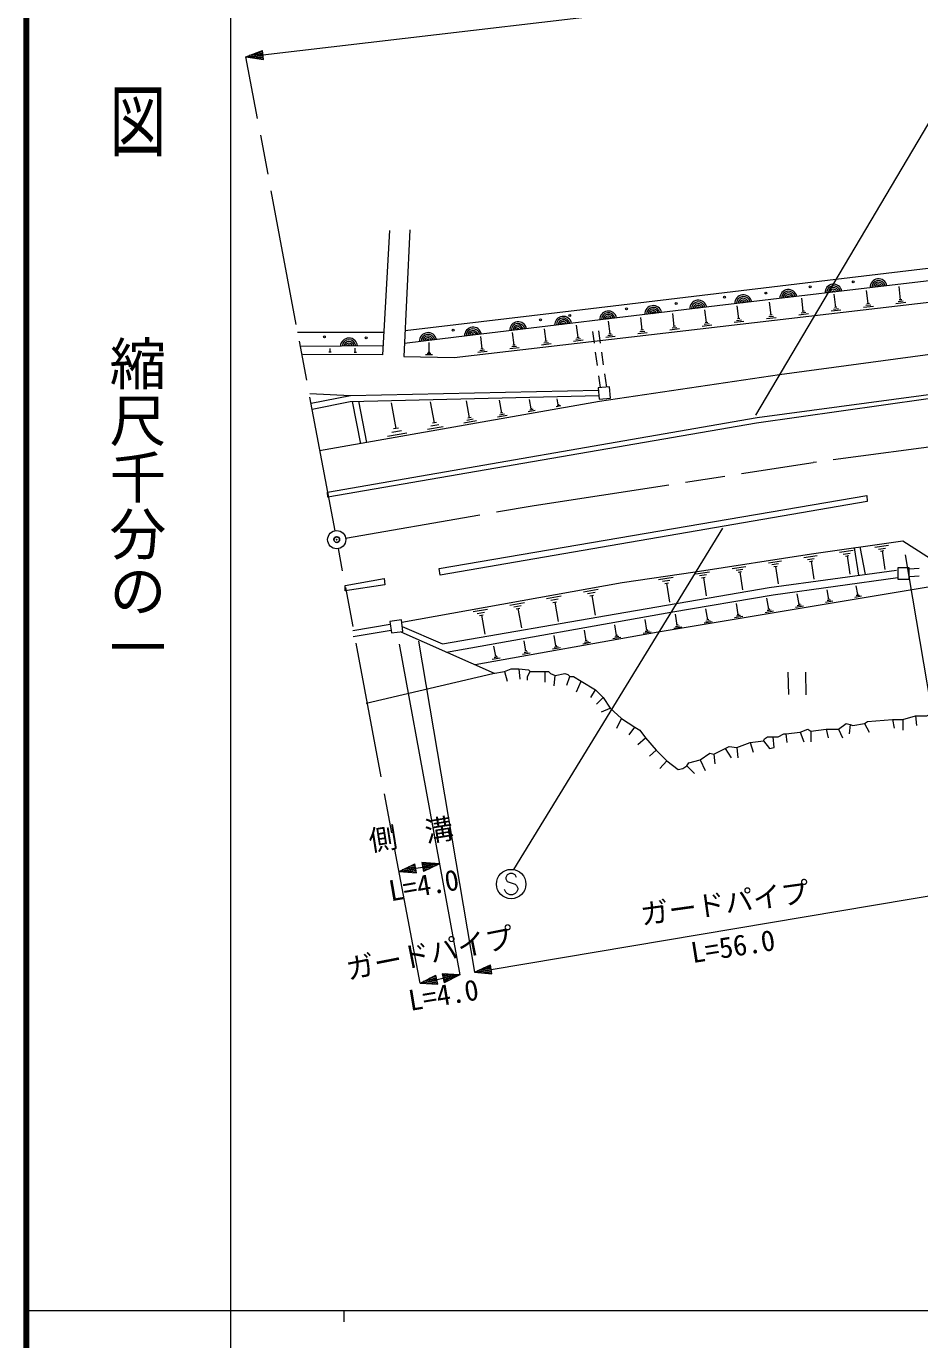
# Model space of a CAD drawing. Units: millimetres, scale not verified. Extents: x 40000 to 680000, y 20000 to 380000.
# Drawn here: x 40000 to 118772, y 202409 to 318256 of the extents above; entities that cross this region are included whole.
import ezdxf
from ezdxf.enums import TextEntityAlignment as Align

# ---------------------------------------------------------------- set-up
doc = ezdxf.new("R2010")
doc.units = ezdxf.units.MM
doc.header["$LTSCALE"] = 1000
doc.header["$PDMODE"] = 32
doc.header["$PDSIZE"] = 500
doc.linetypes.add('CHAIN', pattern=[18.5, 12, -1.5, 3.5, -1.5])
for name, color, linetype, lineweight in [('M-BGD', 7, 'Continuous', 13), ('M-BMK', 2, 'CHAIN', 13), ('M-BMK-SRVR', 3, 'Continuous', 13), ('M-STR-HTXT', 7, 'Continuous', 13), ('M-STR-STRC', 7, 'Continuous', 13), ('M-TTL', 2, 'Continuous', 140), ('M-TTL-BAND', 7, 'Continuous', 13)]:
    doc.layers.add(name, color=color, linetype=linetype, lineweight=lineweight)
doc.layers.add('M-OTRS', color=6, linetype='Continuous')
doc.styles.add('@ＭＳ ゴシック', font='')
doc.styles.add('ＭＳ ゴシック', font='')
doc.styles.get('@ＭＳ ゴシック').set_extended_font_data('@MS Gothic')
doc.styles.get('ＭＳ ゴシック').set_extended_font_data('MS Gothic')

msp = doc.modelspace()

# ---------------------------------------------------------------- linework, layer by layer
at = {"layer": 'M-BGD'}
for p, q in [((73812, 300304), (73284, 289128)), ((108510, 293122), (108376, 294273)), ((111364, 293456), (111229, 294613)), ((114222, 293791), (114086, 294954)), ((117084, 294127), (116948, 295294)), ((99973, 292121), (99840, 293256)), ((102814, 292454), (102681, 293595)), ((105660, 292788), (105526, 293934)), ((108618, 293135), (108402, 293109)), ((111831, 293218), (110964, 293117)), ((111598, 293337), (111164, 293287)), ((111472, 293469), (111256, 293444)), ((114692, 293552), (113820, 293450)), ((114457, 293672), (114021, 293621)), ((114331, 293804), (114113, 293779)), ((117556, 293886), (116680, 293784)), ((117320, 294007), (116882, 293955)), ((117193, 294140), (116974, 294114)), ((91471, 291125), (91341, 292244)), ((94301, 291456), (94170, 292581)), ((97135, 291789), (97003, 292918)), ((100202, 292004), (99776, 291954)), ((100079, 292134), (99866, 292109)), ((103275, 292219), (102420, 292119)), ((103045, 292337), (102617, 292287)), ((102921, 292467), (102707, 292442)), ((106123, 292552), (105264, 292451)), ((105892, 292670), (105462, 292620)), ((105768, 292800), (105553, 292775)), ((108975, 292885), (108112, 292784)), ((108743, 293003), (108311, 292953)), ((71512, 291259), (63923, 291238)), ((80192, 289802), (80064, 290901)), ((83006, 290132), (82877, 291236)), ((85824, 290463), (85694, 291571)), ((88645, 290793), (88515, 291907)), ((88750, 290806), (88541, 290781)), ((90085, 290311), (89948, 291324)), ((90440, 291383), (90592, 290311)), ((91924, 290894), (91084, 290796)), ((91697, 291009), (91278, 290960)), ((91576, 291137), (91366, 291112)), ((94756, 291224), (93912, 291126)), ((94528, 291340), (94107, 291291)), ((94406, 291469), (94196, 291444)), ((97592, 291556), (96744, 291457)), ((97363, 291672), (96939, 291623)), ((97241, 291801), (97029, 291776)), ((100431, 291887), (99580, 291788)), ((71445, 290083), (64178, 290024)), ((66786, 289501), (66786, 289845)), ((69006, 289495), (69007, 289863)), ((75511, 289495), (75529, 290351)), ((80414, 289689), (80002, 289641)), ((80295, 289815), (80089, 289790)), ((83452, 289905), (82624, 289808)), ((83229, 290019), (82815, 289970)), ((83109, 290144), (82902, 290120)), ((86272, 290234), (85440, 290137)), ((86048, 290348), (85632, 290300)), ((85928, 290475), (85720, 290451)), ((89096, 290564), (88260, 290466)), ((88871, 290679), (88453, 290630)), ((66889, 289500), (66682, 289501)), ((69117, 289495), (68896, 289495)), ((75828, 289274), (75186, 289288)), ((75670, 289385), (75349, 289391)), ((75592, 289493), (75431, 289497)), ((80636, 289576), (79812, 289480)), ((90353, 288334), (90192, 289520)), ((90705, 289520), (90864, 288397)), ((90616, 286388), (90476, 287424)), ((90978, 287601), (91144, 286434)), ((91417, 286458), (90421, 286371)), ((90421, 286371), (90508, 285375)), ((91505, 285462), (91417, 286458)), ((65104, 285008), (68585, 285677)), ((90527, 285173), (65857, 280798)), ((68738, 285165), (69466, 281439)), ((69297, 285178), (70000, 281533)), ((72600, 282782), (72198, 285051)), ((75982, 283276), (75652, 285135)), ((79080, 283729), (78817, 285212)), ((81919, 284144), (81717, 285283)), ((84520, 284524), (84374, 285347)), ((86903, 284872), (86808, 285406)), ((90508, 285375), (91505, 285462)), ((82397, 283935), (81542, 283783)), ((82158, 284039), (81731, 283963)), ((82026, 284163), (81812, 284125)), ((84865, 284372), (84248, 284263)), ((84693, 284448), (84384, 284393)), ((84597, 284537), (84443, 284510)), ((87127, 284774), (86726, 284702)), ((87015, 284823), (86815, 284787)), ((86953, 284881), (86853, 284863)), ((72813, 282820), (72388, 282745)), ((76761, 282935), (75367, 282688)), ((76372, 283106), (75675, 282982)), ((76156, 283307), (75808, 283245)), ((79702, 283457), (78590, 283260)), ((79391, 283593), (78835, 283494)), ((79219, 283754), (78941, 283704)), ((73552, 282366), (71850, 282064)), ((73076, 282574), (72225, 282423)), ((113409, 269835), (113012, 272261)), ((113490, 272328), (113956, 269909)), ((114800, 272310), (116023, 272482)), ((105425, 270921), (106586, 271095)), ((108550, 271389), (109738, 271567)), ((108877, 271236), (109471, 271325)), ((109055, 271060), (109352, 271105)), ((109203, 271082), (109441, 269499)), ((111702, 271862), (112917, 272044)), ((112036, 271705), (112644, 271796)), ((112218, 271525), (112522, 271571)), ((112370, 271548), (112613, 269929)), ((115134, 272149), (115746, 272235)), ((115316, 271966), (115621, 272009)), ((115468, 271988), (115698, 270357)), ((99023, 269961), (100251, 270145)), ((102250, 270444), (103435, 270622)), ((102576, 270291), (103168, 270380)), ((102754, 270116), (103050, 270161)), ((102902, 270138), (103139, 268558)), ((105744, 270771), (106325, 270858)), ((105918, 270599), (106209, 270642)), ((106063, 270621), (106295, 269073)), ((117842, 270483), (116842, 270483)), ((116842, 270483), (116842, 269483)), ((117831, 270398), (118719, 270464)), ((117842, 269483), (117842, 270483)), ((95753, 269470), (97024, 269661)), ((96103, 269306), (96738, 269401)), ((96293, 269118), (96611, 269166)), ((96452, 269142), (96706, 267448)), ((99361, 269802), (99975, 269894)), ((99545, 269620), (99852, 269666)), ((99698, 269643), (99944, 268007)), ((113308, 268132), (113173, 268916)), ((116842, 269483), (117842, 269483)), ((117888, 269720), (118725, 269786)), ((85877, 267790), (87167, 268022)), ((86238, 267633), (86883, 267749)), ((89128, 268375), (90432, 268609)), ((89493, 268216), (90145, 268333)), ((89695, 268028), (90021, 268087)), ((89858, 268057), (90170, 266320)), ((105472, 266835), (105306, 267804)), ((108134, 267278), (107976, 268195)), ((110745, 267709), (110599, 268559)), ((110923, 267630), (110604, 267575)), ((110825, 267723), (110666, 267695)), ((113636, 267986), (113047, 267885)), ((113472, 268059), (113178, 268008)), ((113381, 268144), (113234, 268119)), ((79414, 266629), (80677, 266856)), ((79768, 266475), (80399, 266589)), ((82639, 267208), (83915, 267438)), ((82996, 267053), (83634, 267168)), ((83194, 266869), (83513, 266926)), ((83353, 266898), (83659, 265196)), ((86438, 267447), (86760, 267505)), ((86599, 267476), (86908, 265757)), ((100082, 265907), (99919, 266861)), ((102775, 266370), (102610, 267332)), ((105877, 266655), (105150, 266530)), ((105675, 266745), (105311, 266683)), ((105563, 266851), (105381, 266819)), ((108517, 267108), (107829, 266990)), ((108325, 267193), (107981, 267134)), ((108219, 267293), (108048, 267263)), ((111101, 267551), (110463, 267442)), ((68781, 264970), (72082, 265524)), ((79963, 266293), (80279, 266350)), ((80121, 266321), (80424, 264637)), ((92039, 264522), (91879, 265454)), ((94714, 264982), (94553, 265922)), ((97396, 265444), (97233, 266391)), ((97594, 265356), (97238, 265295)), ((97484, 265459), (97307, 265429)), ((100481, 265730), (99765, 265607)), ((100282, 265818), (99924, 265757)), ((100172, 265922), (99993, 265891)), ((103177, 266192), (102455, 266068)), ((102976, 266281), (102615, 266219)), ((102865, 266386), (102684, 266355)), ((68833, 264425), (72161, 264990)), ((73017, 264848), (81265, 261198)), ((86703, 263603), (86546, 264521)), ((89368, 264062), (89209, 264987)), ((92428, 264348), (91729, 264228)), ((92233, 264435), (91884, 264375)), ((92126, 264537), (91951, 264507)), ((95107, 264808), (94402, 264687)), ((94911, 264895), (94558, 264835)), ((94802, 264997), (94626, 264967)), ((97791, 265268), (97081, 265146)), ((81389, 262688), (81234, 263591)), ((84424, 262975), (83741, 262858)), ((84044, 263145), (83887, 264056)), ((84234, 263060), (83892, 263001)), ((84129, 263159), (83958, 263130)), ((87087, 263432), (86398, 263314)), ((86895, 263517), (86551, 263458)), ((86789, 263617), (86617, 263588)), ((89755, 263890), (89061, 263771)), ((89561, 263976), (89214, 263916)), ((89455, 264077), (89281, 264047)), ((81767, 262520), (81089, 262403)), ((81578, 262604), (81239, 262546)), ((81474, 262702), (81305, 262673)), ((69981, 258556), (81137, 261169)), ((81137, 261169), (82153, 261338)), ((82153, 261338), (82407, 260491)), ((83423, 261592), (83508, 260661)), ((84439, 261338), (85709, 261338)), ((85709, 261338), (85709, 260407)), ((86556, 260068), (86640, 260999)), ((87656, 260153), (87910, 260915)), ((107158, 261299), (107194, 259315)), ((108696, 261299), (108720, 259303)), ((88503, 259560), (88926, 260491)), ((88926, 260491), (90196, 259729)), ((89773, 259052), (90196, 259729)), ((90196, 259729), (90874, 259052)), ((90281, 258459), (90874, 259052)), ((90874, 259052), (91466, 258121)), ((90704, 257782), (91466, 258121)), ((91466, 258121), (92482, 257189)), ((92059, 256343), (92482, 257189)), ((92482, 257189), (93668, 256427)), ((117290, 257105), (118390, 257443)), ((118390, 257443), (118475, 256597)), ((93160, 255750), (93668, 256427)), ((109162, 256089), (110516, 256258)), ((109162, 256089), (109162, 255157)), ((110516, 256258), (110686, 255496)), ((110516, 256258), (111617, 256258)), ((111617, 256258), (111956, 255496)), ((111617, 256258), (111956, 255496)), ((112633, 256681), (112548, 255835)), ((113903, 256766), (114326, 256004)), ((116358, 257105), (116528, 256343)), ((116358, 257105), (117290, 257105)), ((117290, 257105), (117290, 256173)), ((93922, 254903), (94599, 255496)), ((94599, 255496), (95530, 254395)), ((102642, 254649), (103828, 255073)), ((103828, 255073), (105013, 255242)), ((103828, 255073), (104082, 254226)), ((106960, 255835), (108230, 256004)), ((106960, 255835), (107045, 255073)), ((108230, 256004), (108569, 255157)), ((94938, 253887), (95530, 254395)), ((95530, 254395), (96462, 253464)), ((100610, 254057), (101626, 254565)), ((100610, 254057), (100695, 253210)), ((101626, 254565), (102134, 253718)), ((102642, 254649), (102727, 253718)), ((95869, 252787), (96462, 253464)), ((98240, 253041), (98917, 252363)), ((99425, 253549), (99848, 252617))]:
    msp.add_line(p, q, dxfattribs=at)
for points in [[(73284, 289128), (77721, 289034), (207596, 304196), (231596, 306650), (236679, 306912), (253131, 308192), (269712, 307477), (273212, 307086), (284858, 305968), (297352, 306391), (319025, 310718), (319713, 310854), (326436, 312223), (360080, 317856)], [(73392, 291418), (89028, 293287), (111382, 295939), (148377, 300370), (191697, 305492), (203020, 306756), (213768, 307799), (231367, 309466)], [(213934, 306712), (200295, 305319), (191722, 304485), (165520, 301218), (140598, 298407), (119336, 295780), (100917, 293591), (77898, 290844), (73338, 290279)], [(72019, 300251), (71401, 289289), (64379, 289307)], [(232454, 300885), (232507, 300095), (208031, 298509), (191601, 297087), (144490, 292656), (106398, 287515), (90527, 285173)], [(65004, 285872), (68585, 285677), (90440, 286154)], [(65209, 284493), (68556, 285160), (90480, 285694)], [(73114, 265700), (92536, 269190), (98973, 270142), (109220, 271728), (117277, 272860), (132505, 263135), (131031, 262626), (120752, 268990), (95699, 264811), (79584, 261942)], [(73155, 265328), (76702, 263792), (92010, 266425), (105511, 268765), (116719, 270283)], [(77052, 263062), (96835, 266567), (105839, 268100), (116845, 269628)], [(82153, 261338), (82746, 261592), (83423, 261592)], [(83423, 261592), (84270, 261507), (84439, 261338)], [(84185, 260576), (84185, 260915), (84439, 261338)], [(85709, 261338), (86048, 261338), (86217, 261169), (86640, 260999)], [(86640, 260999), (87487, 261169), (87741, 261084), (87910, 260915)], [(87910, 260915), (88249, 260915), (88926, 260491)], [(118390, 257443), (119406, 257443), (119745, 257613)], [(93668, 256427), (94091, 256173), (94599, 255496)], [(108230, 256004), (108908, 256258), (109162, 256089)], [(111617, 256258), (112294, 256766), (112633, 256681)], [(112633, 256681), (112887, 256597), (113903, 256766)], [(113903, 256766), (114157, 256935), (116358, 257105)], [(105013, 255242), (105521, 254565), (105944, 254649), (105860, 255581)], [(105013, 255242), (105098, 255411), (105352, 255581), (105860, 255581)], [(105860, 255581), (106283, 255581), (106791, 255835), (106960, 255835)], [(99425, 253549), (100272, 254141), (100610, 254057)], [(101626, 254565), (101965, 254734), (102642, 254649)], [(96462, 253464), (97478, 252702), (97901, 252787), (98240, 253041)], [(98240, 253041), (98409, 253295), (99425, 253549)]]:
    msp.add_lwpolyline(points, dxfattribs=at)
for points in [[(66547, 277170), (104447, 283737), (143013, 288915), (161263, 291037), (191580, 293836), (205078, 294840), (231897, 296435), (231897, 295909), (191677, 293423), (164247, 290758), (126785, 286411), (104387, 283253), (66596, 276712)], [(76397, 270422), (114106, 276865), (114148, 276347), (76479, 269833)], [(68104, 268930), (71545, 269546), (71615, 269000), (68121, 268464)], [(72047, 265768), (72196, 264747), (73204, 264871), (73090, 265918)]]:
    msp.add_lwpolyline(points, close=True, dxfattribs=at)
for centre in [(112916, 295710), (101562, 294361), (105197, 294729), (109103, 295278), (92925, 293328), (97297, 293808), (85347, 292361), (87912, 292749), (66281, 290855), (69966, 290772), (77635, 291445)]:
    msp.add_circle(centre, 84.3, dxfattribs=at)
for centre, radius, start, end in [((111168, 294757), 752, 10.73008, 182.83034), ((115140, 295229), 752, 10.73008, 182.83034), ((115140, 295229), 601, 11.71975, 181.84067), ((115140, 295229), 451, 13.37265, 180.18777), ((115140, 295229), 301, 16.69649, 176.86393), ((103224, 293813), 752, 10.73008, 182.83034), ((103224, 293813), 601, 11.71975, 181.84067), ((103224, 293813), 451, 13.37265, 180.18777), ((107196, 294285), 752, 10.73008, 182.83034), ((107196, 294285), 601, 11.71975, 181.84067), ((107196, 294285), 451, 13.37265, 180.18777), ((107196, 294285), 301, 16.69649, 176.86393), ((107196, 294285), 150, 26.92648, 166.63393), ((107196, 294285), 100, 37.96883, 155.59159), ((111168, 294757), 601, 11.71975, 181.84067), ((111168, 294757), 451, 13.37265, 180.18777), ((111168, 294757), 301, 16.69649, 176.86393), ((111168, 294757), 150, 26.92648, 166.63393), ((111168, 294757), 100, 37.96883, 155.59159), ((115140, 295229), 150, 26.92648, 166.63393), ((115140, 295229), 100, 37.96883, 155.59159), ((91308, 292392), 752, 10.75381, 182.85408), ((95280, 292866), 752, 10.75381, 182.85408), ((95280, 292866), 601, 11.74349, 181.8644), ((95280, 292866), 451, 13.39638, 180.21151), ((95280, 292866), 301, 16.72023, 176.88766), ((99252, 293340), 752, 10.75381, 182.85408), ((99252, 293340), 601, 11.74349, 181.8644), ((99252, 293340), 451, 13.39638, 180.21151), ((99252, 293340), 301, 16.72023, 176.88766), ((99252, 293340), 150, 26.95022, 166.65767), ((99252, 293340), 100, 37.99257, 155.61532), ((103224, 293813), 301, 16.69649, 176.86393), ((103224, 293813), 150, 26.92648, 166.63393), ((103224, 293813), 100, 37.96883, 155.59159), ((83364, 291444), 752, 10.75381, 182.85408), ((83364, 291444), 601, 11.74349, 181.8644), ((87336, 291918), 752, 10.75381, 182.85408), ((87336, 291918), 601, 11.74349, 181.8644), ((87336, 291918), 451, 13.39638, 180.21151), ((87336, 291918), 301, 16.72023, 176.88766), ((87336, 291918), 150, 26.95022, 166.65767), ((87336, 291918), 100, 37.99257, 155.61532), ((91308, 292392), 601, 11.74349, 181.8644), ((91308, 292392), 451, 13.39638, 180.21151), ((91308, 292392), 301, 16.72023, 176.88766), ((91308, 292392), 150, 26.95022, 166.65767), ((91308, 292392), 100, 37.99257, 155.61532), ((95280, 292866), 150, 26.95022, 166.65767), ((95280, 292866), 100, 37.99257, 155.61532), ((75422, 290485), 752, 11.01604, 183.11631), ((75422, 290485), 601, 12.00572, 182.12663), ((75422, 290485), 451, 13.65861, 180.47374), ((75422, 290485), 301, 16.98246, 177.1499), ((79392, 290970), 752, 10.75381, 182.85408), ((79392, 290970), 601, 11.74349, 181.8644), ((79392, 290970), 451, 13.39638, 180.21151), ((79392, 290970), 301, 16.72023, 176.88766), ((79392, 290970), 150, 26.95022, 166.65767), ((79392, 290970), 100, 37.99257, 155.61532), ((83364, 291444), 451, 13.39638, 180.21151), ((83364, 291444), 301, 16.72023, 176.88766), ((83364, 291444), 150, 26.95022, 166.65767), ((83364, 291444), 100, 37.99257, 155.61532), ((68446, 290006), 752, 4.41565, 176.51591), ((68446, 290006), 601, 5.40532, 175.52624), ((68446, 290006), 451, 7.05822, 173.87335), ((68446, 290006), 301, 10.38206, 170.5495), ((68446, 290006), 150, 20.61206, 160.31951), ((68446, 290006), 100, 31.6544, 149.27716), ((75422, 290485), 150, 27.21245, 166.9199), ((75422, 290485), 100, 38.2548, 155.87755)]:
    msp.add_arc(centre, radius, start, end, dxfattribs=at)
at = {"layer": 'M-BMK'}
for p, q in [((67223, 273761), (59371, 315552)), ((74720, 233862), (67519, 272189))]:
    msp.add_line(p, q, dxfattribs=at)
for points in [[(166661, 286795), (141372, 284082), (109374, 279771)], [(68159, 273112), (84787, 276000), (109374, 279771)]]:
    msp.add_lwpolyline(points, dxfattribs=at)
at = {"layer": 'M-BMK-SRVR'}
msp.add_circle((67371, 272975), 800, dxfattribs=at)
at = {"layer": 'M-OTRS'}
msp.add_point((67371, 272975), dxfattribs=at)
at = {"layer": 'M-STR-HTXT'}
for p, q in [((60861, 315727), (209300, 333205)), ((59371, 315552), (60814, 316127)), ((59371, 315552), (60861, 315727)), ((59371, 315552), (60908, 315328)), ((60851, 315807), (59660, 315667)), ((60870, 315648), (59679, 315507)), ((59948, 315782), (60842, 315887)), ((59986, 315462), (60880, 315568)), ((60833, 315967), (60237, 315897)), ((60889, 315488), (60293, 315418)), ((60525, 316012), (60823, 316047)), ((60601, 315373), (60898, 315408)), ((60908, 315328), (60814, 316127)), ((117492, 271631), (122472, 242055)), ((72882, 263746), (78217, 234603)), ((74589, 264033), (79508, 234820)), ((76427, 244380), (74879, 244498)), ((74879, 244498), (75027, 243708)), ((75188, 244474), (74894, 244419)), ((74908, 244340), (75498, 244451)), ((72869, 243712), (74269, 244384)), ((72869, 243712), (74344, 243989)), ((72869, 243712), (74418, 243594)), ((74329, 244068), (73149, 243846)), ((74358, 243910), (73179, 243688)), ((73429, 243980), (74314, 244147)), ((73489, 243664), (74373, 243831)), ((74299, 244226), (73709, 244115)), ((74388, 243752), (73798, 243641)), ((73989, 244249), (74284, 244305)), ((74108, 243617), (74403, 243673)), ((74418, 243594), (74269, 244384)), ((74344, 243989), (74953, 244103)), ((75808, 244427), (74923, 244261)), ((74938, 244182), (76117, 244404)), ((76427, 244380), (74953, 244103)), ((74968, 244024), (76147, 244246)), ((75867, 244111), (74983, 243945)), ((74997, 243866), (75587, 243977)), ((75307, 243842), (75012, 243787)), ((76427, 244380), (75027, 243708)), ((80987, 235069), (120993, 241806)), ((79508, 234820), (80920, 235466)), ((80073, 235079), (80960, 235228)), ((80947, 235307), (80355, 235208)), ((80638, 235337), (80934, 235386)), ((81054, 234673), (80920, 235466)), ((74720, 233862), (76104, 234566)), ((74720, 233862), (76187, 234173)), ((76171, 234252), (74997, 234003)), ((76204, 234094), (75030, 233846)), ((75274, 234144), (76154, 234330)), ((75340, 233829), (76221, 234016)), ((76137, 234409), (75550, 234285)), ((75827, 234425), (76121, 234488)), ((76271, 233780), (76104, 234566)), ((76187, 234173), (76749, 234292)), ((78217, 234603), (76666, 234685)), ((76666, 234685), (76833, 233899)), ((76976, 234669), (76683, 234607)), ((76699, 234528), (77286, 234652)), ((77597, 234636), (76716, 234449)), ((76733, 234371), (77907, 234619)), ((78217, 234603), (76749, 234292)), ((76766, 234213), (77940, 234462)), ((77663, 234321), (76783, 234135)), ((76799, 234056), (77386, 234181)), ((77110, 234040), (76816, 233977)), ((78217, 234603), (76833, 233899)), ((79508, 234820), (80987, 235069)), ((79508, 234820), (81054, 234673)), ((80974, 235149), (79790, 234949)), ((81000, 234990), (79817, 234791)), ((80126, 234761), (81014, 234911)), ((81027, 234832), (80435, 234732)), ((80745, 234703), (81040, 234752)), ((74720, 233862), (76271, 233780)), ((76237, 233937), (75650, 233813)), ((75961, 233796), (76254, 233858))]:
    msp.add_line(p, q, dxfattribs=at)
at = {"layer": 'M-STR-STRC'}
for p, q in [((121713, 313408), (104296, 283950)), ((82998, 243873), (101416, 273991)), ((82394, 243425), (82276, 243188)), ((82631, 243543), (82394, 243425)), ((82867, 243543), (82631, 243543)), ((83103, 243425), (82867, 243543)), ((83221, 243188), (83103, 243425)), ((82276, 241888), (82158, 242125)), ((82276, 243188), (82276, 243070)), ((82276, 243070), (82394, 242834)), ((82394, 242834), (83103, 242597)), ((83103, 242597), (83221, 242479)), ((83221, 242479), (83340, 242243)), ((83340, 242125), (83221, 241888)), ((83340, 242243), (83340, 242125)), ((82394, 241770), (82276, 241888)), ((82631, 241652), (82394, 241770)), ((82867, 241652), (82631, 241652)), ((83103, 241770), (82867, 241652)), ((83221, 241888), (83103, 241770))]:
    msp.add_line(p, q, dxfattribs=at)
msp.add_circle((82749, 242597), 1300, dxfattribs=at)
at = {"layer": 'M-TTL'}
msp.add_line((40000, 380000), (40000, 20000), dxfattribs=at)
at = {"layer": 'M-TTL-BAND'}
for p, q in [((58000, 370000), (58000, 20000)), ((40000, 205000), (579000, 205000)), ((68000, 205000), (68000, 204000))]:
    msp.add_line(p, q, dxfattribs=at)

# ---------------------------------------------------------------- texts
at = {"layer": 'M-STR-HTXT', "style": 'ＭＳ ゴシック'}
for s, rotation, p in [('側\u3000溝', 9.043, (74146, 245527)), ('L=4.0', 9.754, (75297, 241058)), ('ガードパイプ', 7.876, (101787, 239480)), ('ガードパイプ', 11.208, (75856, 235088)), ('L=56.0', 8.985, (102531, 235666)), ('L=4.0', 9.47, (77026, 231376))]:
    msp.add_text(s, height=1833, rotation=rotation, dxfattribs=at).set_placement(p, align=Align.BOTTOM_CENTER)
at = {"layer": 'M-TTL-BAND', "style": '@ＭＳ ゴシック', "width": 1.4}
msp.add_text('平  面  図', height=3666, rotation=270, dxfattribs=at).set_placement((49777, 306475), align=Align.MIDDLE_RIGHT)
at = {"layer": 'M-TTL-BAND', "style": '@ＭＳ ゴシック'}
msp.add_text('縮尺千分の一', height=3666, rotation=270, dxfattribs=at).set_placement((49777, 261030), align=Align.MIDDLE_RIGHT)

doc.saveas('drawing.dxf')
